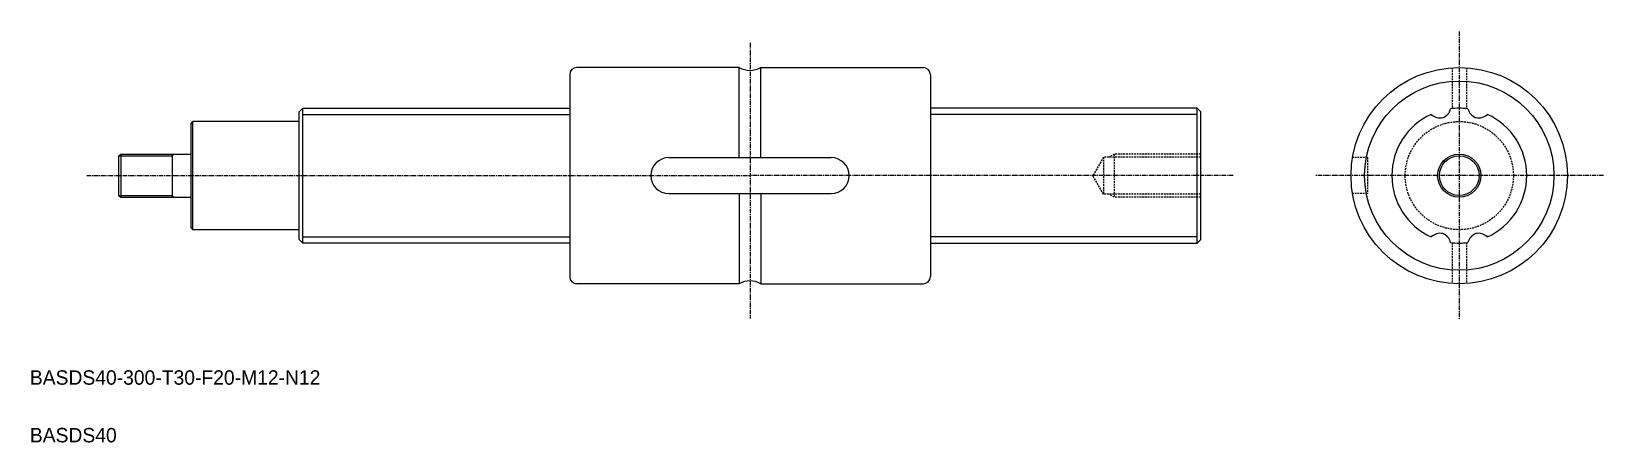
# Model space of a CAD drawing. Extents: x 30 to 466, y 52 to 166.
import ezdxf

# ---------------------------------------------------------------- set-up
doc = ezdxf.new("R2010")
doc.units = 0
doc.linetypes.add('CENTER', pattern=[2, 1.25, -0.25, 0.25, -0.25])
doc.linetypes.add('DASHED', pattern=[0.75, 0.5, -0.25])
doc.layers.get('0').update_dxf_attribs({"linetype": 'CONTINUOUS'})
doc.layers.add('CENTER', color=1, linetype='CENTER')

msp = doc.modelspace()

# ---------------------------------------------------------------- linework, layer by layer
at = {"color": 7, "linetype": 'CONTINUOUS'}
for p, q in [((179.6, 154.22), (179.6, 98.22)), ((226.6, 156.22), (181.6, 156.22)), ((226.6, 131.22), (226.6, 156.22)), ((232.6, 156.22), (277.6, 156.22)), ((232.6, 131.22), (232.6, 156.22)), ((279.6, 154.22), (279.6, 98.22)), ((104.6, 143.92), (105.6, 144.92)), ((104.6, 108.52), (104.6, 143.92)), ((105.6, 144.92), (179.6, 144.92)), ((105.6, 107.52), (105.6, 144.92)), ((353.6, 144.92), (279.6, 144.92)), ((353.6, 107.52), (353.6, 144.92)), ((354.6, 143.92), (353.6, 144.92)), ((354.6, 108.52), (354.6, 143.92)), ((74.6, 140.72), (75.1, 141.22)), ((74.6, 111.72), (74.6, 140.72)), ((104.6, 141.22), (75.1, 141.22)), ((75.1, 111.22), (75.1, 141.22)), ((105.6, 143.22), (179.6, 143.22)), ((353.6, 143.22), (279.6, 143.22)), ((54.6, 131.72), (55.1, 132.22)), ((54.6, 120.72), (54.6, 131.72)), ((55.1, 132.22), (55.1, 120.22)), ((55.1, 132.22), (74.6, 132.22)), ((69.35, 132.22), (69.35, 120.22)), ((207.1, 131.22), (252.1, 131.22)), ((54.6, 120.72), (55.1, 120.22)), ((55.1, 120.22), (74.6, 120.22)), ((207.1, 121.22), (252.1, 121.22)), ((226.6, 121.22), (226.6, 96.22)), ((232.6, 121.22), (232.6, 96.22)), ((74.6, 111.72), (75.1, 111.22)), ((104.6, 111.22), (75.1, 111.22)), ((105.6, 109.23), (179.6, 109.23)), ((353.6, 109.23), (279.6, 109.23)), ((104.6, 108.52), (105.6, 107.52)), ((179.6, 107.52), (105.6, 107.52)), ((279.6, 107.52), (353.6, 107.52)), ((354.6, 108.52), (353.6, 107.52)), ((226.6, 96.22), (181.6, 96.22)), ((232.6, 96.22), (277.6, 96.22))]:
    msp.add_line(p, q, dxfattribs=at)
at = {"color": 3, "linetype": 'DASHED'}
for p, q in [((424.27, 156.16), (424.27, 144.82)), ((428.27, 156.16), (428.27, 144.82)), ((327.6, 131.35), (324.64, 126.22)), ((327.6, 131.35), (327.6, 121.1)), ((354.6, 131.35), (327.6, 131.35)), ((330.6, 132.22), (329.08, 131.35)), ((330.6, 132.22), (330.6, 120.22)), ((354.6, 132.22), (330.6, 132.22)), ((400.77, 131.22), (396.69, 131.22)), ((400.77, 131.22), (400.77, 121.22)), ((327.6, 121.1), (324.64, 126.22)), ((354.6, 126.22), (354.6, 126.22)), ((354.6, 121.1), (327.6, 121.1)), ((330.6, 120.22), (329.08, 121.1)), ((354.6, 120.22), (330.6, 120.22)), ((400.77, 121.22), (396.69, 121.22)), ((424.27, 107.63), (424.27, 96.29)), ((428.27, 107.63), (428.27, 96.29))]:
    msp.add_line(p, q, dxfattribs=at)
at = {"color": 3, "linetype": 'CONTINUOUS'}
for p, q in [((54.6, 131.72), (69.35, 131.72)), ((54.6, 120.72), (69.35, 120.72))]:
    msp.add_line(p, q, dxfattribs=at)
for p, q in [((69.35, 131.72), (69.85, 132.22)), ((69.35, 120.72), (69.85, 120.22))]:
    msp.add_line(p, q)
at = {"color": 7, "linetype": 'CONTINUOUS'}
for radius in [30, 26.25, 5.5]:
    msp.add_circle((426.27, 126.22), radius, dxfattribs=at)
at = {"color": 3, "linetype": 'DASHED'}
msp.add_circle((426.27, 126.22), 15, dxfattribs=at)
at = {"color": 3, "linetype": 'CONTINUOUS'}
msp.add_circle((426.27, 126.22), 6, dxfattribs=at)
at = {"color": 7, "linetype": 'CONTINUOUS'}
for centre, radius, start, end in [((181.6, 154.22), 2, 90, 180), ((229.6, 161.42), 6, 239.9999, 300), ((277.6, 154.22), 2, 0, 90), ((420.43, 145.63), 3.55, 290.281, 345.9616), ((426.27, 126.22), 18.7, 82.6368, 97.3632), ((432.12, 145.63), 3.55, 194.0384, 249.719), ((426.27, 126.22), 18.7, 114.6368, 245.3631), ((420.94, 145.78), 3.55, 226.0384, 281.719), ((431.61, 145.78), 3.55, 258.281, 313.9616), ((426.27, 126.22), 18.7, 294.6368, 65.3631), ((207.1, 126.22), 5, 90, 270), ((252.1, 126.22), 5, 270, 90), ((420.94, 106.67), 3.55, 78.281, 133.9616), ((420.43, 106.82), 3.55, 14.0384, 69.719), ((432.12, 106.82), 3.55, 110.281, 165.9616), ((431.61, 106.67), 3.55, 46.0384, 101.719), ((426.27, 126.22), 18.7, 262.6368, 277.3632), ((181.6, 98.22), 2, 180, 270), ((229.6, 91.03), 6, 60, 120), ((277.6, 98.22), 2, 270, 0)]:
    msp.add_arc(centre, radius, start, end, dxfattribs=at)
at = {"layer": 'CENTER', "color": 1, "linetype": 'CENTER'}
for p, q in [((426.27, 166.22), (426.27, 86.22)), ((229.6, 163.02), (229.6, 86.62)), ((45.65, 126.22), (229.6, 126.22)), ((363.54, 126.22), (229.6, 126.22)), ((466.27, 126.22), (386.27, 126.22))]:
    msp.add_line(p, q, dxfattribs=at)

# ---------------------------------------------------------------- texts
at = {"color": 7, "linetype": 'CONTINUOUS'}
for s, p in [('BASDS40-300-T30-F20-M12-N12', (29.89, 68.22)), ('BASDS40', (29.89, 52.23))]:
    msp.add_text(s, height=4, dxfattribs=at).set_placement(p)

doc.saveas('drawing.dxf')
